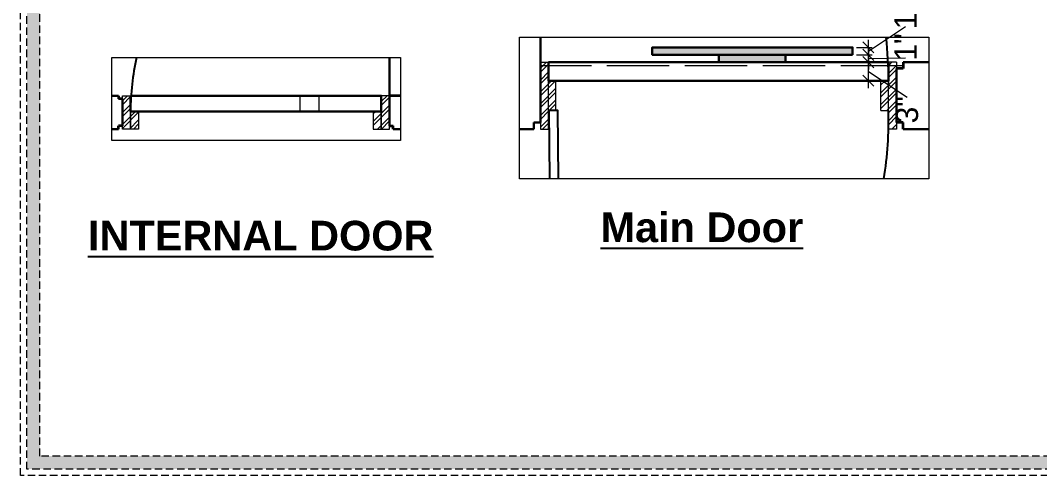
# Model space of a CAD drawing. Header units: millimetres. Extents: x 35877 to 3066687, y -650199 to -40525.
# Drawn here: x 147778.6 to 147915.9, y -180622.3 to -180561 of the extents above; entities that cross this region are included whole.
import ezdxf

# ---------------------------------------------------------------- set-up
doc = ezdxf.new("R2010")
doc.units = ezdxf.units.MM
doc.header["$MEASUREMENT"] = 0
doc.header["$PDMODE"] = 35
for name, pattern in [('ACAD_ISO02W100', [15, 12, -3]), ('DASHED', [0.75, 0.5, -0.25]), ('DASHEDX2', [1.5, 1, -0.5])]:
    doc.linetypes.add(name, pattern=pattern)
doc.layers.get('Defpoints').update_dxf_attribs({"color": 220})
for name, color, linetype, lineweight in [('A8_FURNITURE', 32, 'Continuous', 30), ('AR-Text', 250, 'Continuous', 13), ('AR-Wall', 7, 'Continuous', 35), ('COLUMN', 1, 'Continuous', 30), ('Dimension', 10, 'DASHEDX2', 20), ('doors', 36, 'Continuous', 15), ('el', 7, 'Continuous', 20), ('FIRST FLOOR ( DW_RAIL )', 7, 'Continuous', 9), ('FURNITURE', 32, 'Continuous', 9), ('furniture dimensions', 1, 'DASHED', 0), ('GROUND FLOOR', 7, 'Continuous', 9), ('GROUND FLOOR  ( PLINE )', 251, 'Continuous', 30), ('SECOND FLOOR', 7, 'Continuous', 9), ('SECOND FLOOR  ( PLINE )', 251, 'Continuous', 30), ('Text', 7, 'Continuous', 15), ('wall', 7, 'Continuous', 30)]:
    doc.layers.add(name, color=color, linetype=linetype, lineweight=lineweight)
doc.layers.add('AR ELE-5', color=134, linetype='Continuous')
doc.layers.add('hatch', color=253, linetype='Continuous', lineweight=0, transparency=0.4)
doc.styles.add('century g', font='GOTHIC.TTF')
doc.styles.get("Standard").update_dxf_attribs({"font": 'arial.ttf', "height": 6})
doc.dimstyles.new('Archana', dxfattribs={"dimtxt": 2, "dimasz": 0.75, "dimexe": 0.5, "dimexo": 0.5, "dimgap": 0, "dimtad": 0, "dimzin": 0, "dimdsep": 46, "dimlunit": 4, "dimtxsty": 'century g', "dimblk": 'OBLIQUE', "dimcen": 0, "dimdle": 1, "dimclrd": 256, "dimclre": 256, "dimclrt": 256, "dimadec": 0, "dimazin": 0, "dimtfac": 1, "dimtofl": 0, "dimtmove": 1, "dimatfit": 3, "dimfxl": 1, "dimfxlon": 1, "dimtolj": 1, "dimtzin": 0, "dimlwd": -1, "dimlwe": -1, "dimarcsym": 0})
pattern_1 = [(45, (-2550.4654, -585.2135), (-0.795495129, 0.795495129), []), (45, (-2549.935, -585.2135), (-0.795495129, 0.795495129), [])]

# ---------------------------------------------------------------- blocks, each defined once
blk = doc.blocks.new('_Oblique')
at = {"layer": 'wall', "color": 0, "lineweight": -2}
blk.add_line((-0.5, -0.5), (0.5, 0.5), dxfattribs=at)
blk = doc.blocks.new('*D345')
at = {"layer": 'Defpoints', "color": 0, "linetype": 'Continuous', "lineweight": 0, "transparency": 16777216}
for p in [(147890.61, -180566.61), (147892.82, -180566.61), (147890.61, -180569.11)]:
    blk.add_point(p, dxfattribs=at)
at = {"layer": 'furniture dimensions', "color": 5, "linetype": 'Continuous', "transparency": 16777216}
for p, q in [((147891.11, -180566.61), (147893.32, -180566.61)), ((147892.82, -180570.11), (147892.82, -180565.61)), ((147892.82, -180567.86), (147898.04, -180571.34))]:
    blk.add_line(p, q, dxfattribs=at)
at = {"layer": 'furniture dimensions', "color": 5, "linetype": 'ByBlock', "transparency": 16777216}
blk.add_line((147891.11, -180569.11), (147893.32, -180569.11), dxfattribs=at)
at = {"layer": 'furniture dimensions', "color": 5, "linetype": 'Continuous', "transparency": 16777216, "xscale": 1.5, "yscale": 1.5, "zscale": 1.5}
for p, rotation in [((147892.82, -180566.61), 90), ((147892.82, -180569.11), 270)]:
    blk.add_blockref('_Oblique', p, dxfattribs=dict(at, rotation=rotation))
at = {"layer": 'furniture dimensions', "linetype": 'Continuous', "lineweight": 0, "transparency": 16777216, "insert": (147898.04, -180573.02), "char_height": 3, "attachment_point": 5, "rotation": 90, "style": 'century g'}
blk.add_mtext('\\A1;3"', dxfattribs=at)
blk = doc.blocks.new('*D346')
at = {"layer": 'Defpoints', "color": 0, "linetype": 'Continuous', "lineweight": 0, "transparency": 16777216}
for p in [(147890.7, -180564.61), (147892.82, -180564.61), (147890.7, -180565.61)]:
    blk.add_point(p, dxfattribs=at)
at = {"layer": 'furniture dimensions', "color": 5, "linetype": 'Continuous', "transparency": 16777216}
for p, q in [((147892.82, -180565.11), (147897.82, -180561.79)), ((147892.82, -180566.61), (147892.82, -180563.61)), ((147891.2, -180564.61), (147893.32, -180564.61))]:
    blk.add_line(p, q, dxfattribs=at)
at = {"layer": 'furniture dimensions', "color": 5, "linetype": 'ByBlock', "transparency": 16777216}
blk.add_line((147891.2, -180565.61), (147893.32, -180565.61), dxfattribs=at)
at = {"layer": 'furniture dimensions', "color": 5, "linetype": 'Continuous', "transparency": 16777216, "xscale": 1.5, "yscale": 1.5, "zscale": 1.5}
for p, rotation in [((147892.82, -180564.61), 90), ((147892.82, -180565.61), 270)]:
    blk.add_blockref('_Oblique', p, dxfattribs=dict(at, rotation=rotation))
at = {"layer": 'furniture dimensions', "linetype": 'Continuous', "lineweight": 0, "transparency": 16777216, "insert": (147897.82, -180560.33), "char_height": 3, "attachment_point": 5, "rotation": 90, "style": 'century g'}
blk.add_mtext('\\A1;1"', dxfattribs=at)
blk = doc.blocks.new('*D347')
at = {"layer": 'Defpoints', "color": 0, "linetype": 'Continuous', "lineweight": 0, "transparency": 16777216}
for p in [(147890.61, -180566.61), (147890.7, -180565.61), (147892.82, -180566.61)]:
    blk.add_point(p, dxfattribs=at)
at = {"layer": 'furniture dimensions', "color": 5, "linetype": 'Continuous', "transparency": 16777216}
for p, q in [((147892.82, -180564.61), (147892.82, -180567.61)), ((147891.11, -180566.61), (147893.32, -180566.61)), ((147892.82, -180566.11), (147897.82, -180566.01))]:
    blk.add_line(p, q, dxfattribs=at)
at = {"layer": 'furniture dimensions', "color": 5, "linetype": 'ByBlock', "transparency": 16777216}
blk.add_line((147891.2, -180565.61), (147893.32, -180565.61), dxfattribs=at)
at = {"layer": 'furniture dimensions', "color": 5, "linetype": 'Continuous', "transparency": 16777216, "xscale": 1.5, "yscale": 1.5, "zscale": 1.5}
for p, rotation in [((147892.82, -180565.61), 90), ((147892.82, -180566.61), 270)]:
    blk.add_blockref('_Oblique', p, dxfattribs=dict(at, rotation=rotation))
at = {"layer": 'furniture dimensions', "linetype": 'Continuous', "lineweight": 0, "transparency": 16777216, "insert": (147897.82, -180564.55), "char_height": 3, "attachment_point": 5, "rotation": 90, "style": 'century g'}
blk.add_mtext('\\A1;1"', dxfattribs=at)

msp = doc.modelspace()

# ---------------------------------------------------------------- hatches: boundary and pattern name
at = {"layer": 'Dimension', "true_color": 0xd39e00, "transparency": 33554687}
h = msp.add_hatch(color=42, dxfattribs=at)
h.paths.add_polyline_path([(147779.43, -180444.94), (147779.43, -180621.42), (148030.16, -180621.42), (148030.16, -180444.94)])
h.paths.add_polyline_path([(147781.19, -180446.7), (148028.4, -180446.7), (148028.4, -180619.66), (147781.19, -180619.66)], flags=16)
at = {"layer": 'furniture dimensions', "linetype": 'ByBlock', "true_color": 0x939598, "transparency": 33554687}
h = msp.add_hatch(color=252, dxfattribs=at)
h.dxf.hatch_style = 1
h.paths.add_polyline_path([(147863.7, -180564.61), (147863.7, -180565.61), (147890.7, -180565.61), (147890.7, -180564.61)])
at = {"layer": 'furniture dimensions', "linetype": 'ByBlock', "true_color": 0xc7c8ca, "transparency": 33554585}
h = msp.add_hatch(color=9, dxfattribs=at)
h.dxf.hatch_style = 1
h.paths.add_polyline_path([(147872.65, -180565.61), (147872.65, -180566.61), (147881.64, -180566.61), (147881.64, -180565.61)])
at = {"layer": 'hatch', "lineweight": 0, "transparency": 33554687}
h = msp.add_hatch(dxfattribs=at)
h.set_pattern_fill('ANSI32', color=256, scale=3)
h.set_pattern_definition([(45, (-2406.18, -599.4687), (-0.795495129, 0.795495129), []), (45, (-2405.6497, -599.4687), (-0.795495129, 0.795495129), [])])
h.paths.add_polyline_path([(147848.62, -180566.61), (147849.72, -180566.61), (147849.72, -180569.81), (147849.72, -180573.61), (147849.72, -180575.61), (147848.62, -180575.61)])
h.paths.add_polyline_path([(147849.72, -180569.11), (147850.72, -180569.11), (147850.72, -180573.11), (147849.72, -180573.11)])
h = msp.add_hatch(dxfattribs=at)
h.set_pattern_fill('ANSI32', color=256, scale=3)
h.set_pattern_definition([(45, (-2404.7026, -599.4687), (-0.795495129, 0.795495129), []), (45, (-2404.1723, -599.4687), (-0.795495129, 0.795495129), [])])
h.paths.add_polyline_path([(147896.62, -180566.61), (147895.52, -180566.61), (147895.52, -180569.81), (147895.52, -180573.11), (147895.52, -180575.61), (147896.62, -180575.61)])
h.paths.add_polyline_path([(147895.52, -180569.31), (147895.52, -180569.11), (147894.52, -180569.11), (147894.52, -180573.11), (147895.52, -180573.11)])
h = msp.add_hatch(dxfattribs=at)
h.set_pattern_fill('ANSI32', color=256, scale=3)
h.set_pattern_definition(pattern_1)
h.paths.add_polyline_path([(147793.39, -180571.12), (147792.29, -180571.12), (147792.29, -180575.62), (147793.39, -180575.62), (147793.39, -180573.23)])
h.paths.add_polyline_path([(147794.49, -180573.23), (147793.39, -180573.23), (147793.39, -180575.62), (147794.49, -180575.62)])
h = msp.add_hatch(dxfattribs=at)
h.set_pattern_fill('ANSI32', color=256, scale=3)
h.set_pattern_definition(pattern_1)
h.paths.add_polyline_path([(147827.19, -180571.12), (147828.29, -180571.12), (147828.29, -180575.62), (147827.19, -180575.62), (147827.19, -180573.23)])
h.paths.add_polyline_path([(147826.09, -180573.23), (147827.19, -180573.23), (147827.19, -180575.62), (147826.09, -180575.62)])

# ---------------------------------------------------------------- linework, layer by layer
at = {"transparency": 33554687}
msp.add_lwpolyline([(147851.05, -180582.31), (147850.96, -180573.11), (147849.76, -180573.11), (147849.85, -180582.31)], dxfattribs=at)
at = {"layer": 'A8_FURNITURE', "color": 18, "linetype": 'ByBlock', "true_color": 0x000000, "transparency": 33554687}
for points in [[(147890.7, -180565.61), (147863.7, -180565.61), (147863.7, -180564.61), (147890.7, -180564.61)], [(147881.64, -180566.61), (147872.65, -180566.61), (147872.65, -180565.61), (147881.64, -180565.61)]]:
    msp.add_lwpolyline(points, close=True, dxfattribs=at)
at = {"layer": 'AR ELE-5', "linetype": 'ByBlock', "ltscale": 15, "transparency": 33554687}
for centre, radius, start, end in [((147849.83, -180568.49), 45.69, 359.22, 6.576), ((147827.26, -180573.37, -0.23), 33.87, 167.3805, 179.7671), ((147849.74, -180574.66), 45.81, 350.3922, 1.9359)]:
    msp.add_arc(centre, radius, start, end, dxfattribs=at)
at = {"layer": 'AR-Text', "ltscale": 10, "transparency": 33554687}
msp.add_lwpolyline([(147845.83, -180563.26), (147900.97, -180563.26), (147900.97, -180582.31), (147845.83, -180582.31)], close=True, dxfattribs=at)
at = {"layer": 'AR-Text', "ltscale": 10, "transparency": 33554687, "elevation": 0.13}
msp.add_lwpolyline([(147790.88, -180565.97), (147829.76, -180565.97), (147829.76, -180577.15), (147790.88, -180577.15)], close=True, dxfattribs=at)
at = {"layer": 'AR-Wall', "transparency": 33554687}
for p, q in [((147897.49, -180566.61), (147897.49, -180567.48)), ((147897.49, -180567.48), (147896.62, -180567.48)), ((147791.79, -180571.12), (147791.79, -180571.56)), ((147792.29, -180571.56), (147791.79, -180571.56)), ((147897.49, -180574.75), (147896.62, -180574.75)), ((147897.49, -180575.61), (147897.49, -180574.75)), ((147792.29, -180575.18), (147791.79, -180575.18)), ((147791.79, -180575.62), (147791.79, -180575.18)), ((147828.29, -180575.18), (147828.79, -180575.18)), ((147828.79, -180575.62), (147828.79, -180575.18))]:
    msp.add_line(p, q, dxfattribs=at)
at = {"layer": 'COLUMN', "transparency": 33554687}
for p, q in [((147847.76, -180575.61), (147847.76, -180574.75)), ((147847.76, -180574.75), (147848.62, -180574.75))]:
    msp.add_line(p, q, dxfattribs=at)
for points in [[(147848.62, -180563.26), (147848.62, -180574.75)], [(147847.76, -180575.61), (147845.83, -180575.61)]]:
    msp.add_lwpolyline(points, dxfattribs=at)
at = {"layer": 'Dimension', "color": 42, "true_color": 0xd39e00, "transparency": 33554687, "elevation": 0.12}
for points in [[(147778.55, -180444.06), (148031.04, -180444.06), (148031.04, -180622.3), (147778.55, -180622.3)], [(147779.43, -180444.94), (148030.16, -180444.94), (148030.16, -180621.42), (147779.43, -180621.42)], [(147781.19, -180446.7), (148028.4, -180446.7), (148028.4, -180619.66), (147781.19, -180619.66)]]:
    msp.add_lwpolyline(points, close=True, dxfattribs=at)
at = {"layer": 'doors', "transparency": 33554687}
msp.add_lwpolyline([(147816.19, -180573.23), (147818.81, -180573.23), (147818.81, -180571.12), (147816.19, -180571.12)], close=True, dxfattribs=at)
at = {"layer": 'el', "color": 1, "ltscale": 10, "transparency": 33554687}
for p, q in [((147848.62, -180563.26), (147848.62, -180575.61)), ((147848.62, -180566.61), (147849.72, -180566.61)), ((147848.62, -180566.61), (147848.62, -180575.61)), ((147849.72, -180575.61), (147849.72, -180566.61)), ((147896.62, -180566.61), (147895.52, -180566.61)), ((147895.52, -180566.61), (147895.52, -180569.81)), ((147896.62, -180566.61), (147896.62, -180575.61)), ((147896.62, -180572.55), (147896.62, -180567.61)), ((147850.72, -180569.11), (147849.72, -180569.11)), ((147850.72, -180573.11), (147850.72, -180569.11)), ((147894.52, -180573.11), (147894.52, -180569.11)), ((147894.52, -180569.11), (147895.52, -180569.11)), ((147895.52, -180573.11), (147895.52, -180569.31)), ((147894.52, -180573.11), (147895.52, -180573.11)), ((147895.52, -180575.61), (147895.52, -180573.11)), ((147896.62, -180572.55), (147896.62, -180575.61)), ((147896.62, -180572.55), (147896.62, -180572.55)), ((147896.62, -180572.55), (147896.62, -180572.55)), ((147848.62, -180575.61), (147849.72, -180575.61)), ((147848.62, -180575.61), (147849.72, -180575.61)), ((147896.62, -180575.61), (147895.52, -180575.61))]:
    msp.add_line(p, q, dxfattribs=at)
for points in [[(147792.29, -180571.12), (147793.39, -180571.12), (147793.39, -180575.62), (147792.29, -180575.62)], [(147828.29, -180571.12), (147827.19, -180571.12), (147827.19, -180575.62), (147828.29, -180575.62)], [(147793.39, -180573.23), (147794.49, -180573.23), (147794.49, -180575.62), (147793.39, -180575.62)], [(147827.19, -180573.23), (147826.09, -180573.23), (147826.09, -180575.62), (147827.19, -180575.62)]]:
    msp.add_lwpolyline(points, close=True, dxfattribs=at)
at = {"layer": 'FIRST FLOOR ( DW_RAIL )', "lineweight": 0, "transparency": 33554687}
msp.add_line((147849.72, -180573.11), (147850.72, -180573.11), dxfattribs=at)
at = {"layer": 'FURNITURE', "lineweight": 30, "transparency": 33554687}
msp.add_lwpolyline([(147828.29, -180565.97), (147828.29, -180571.1), (147829.76, -180571.1)], dxfattribs=at)
for points in [[(147895.52, -180566.61), (147849.72, -180566.61), (147849.72, -180569.11), (147895.52, -180569.11)], [(147793.39, -180571.12), (147827.19, -180571.12), (147827.19, -180573.23), (147793.39, -180573.23)]]:
    msp.add_lwpolyline(points, close=True, dxfattribs=at)
at = {"layer": 'GROUND FLOOR', "transparency": 33554687}
msp.add_line((147900.97, -180566.61), (147897.49, -180566.61), dxfattribs=at)
at = {"layer": 'GROUND FLOOR', "linetype": 'ACAD_ISO02W100', "ltscale": 0.7, "transparency": 33554687}
msp.add_line((147897.49, -180567.11), (147848.62, -180567.11), dxfattribs=at)
at = {"layer": 'GROUND FLOOR  ( PLINE )', "transparency": 33554687}
for points in [[(147848.62, -180574.75), (147848.62, -180563.26)], [(147897.49, -180566.61), (147900.97, -180566.61)], [(147896.62, -180574.75), (147896.62, -180574.75), (147896.62, -180567.48)], [(147845.83, -180575.61), (147847.76, -180575.61)], [(147900.97, -180575.61), (147897.49, -180575.61)]]:
    msp.add_lwpolyline(points, dxfattribs=at)
at = {"layer": 'SECOND FLOOR', "transparency": 33554687}
for p, q in [((147790.88, -180571.12), (147791.79, -180571.12)), ((147790.88, -180575.62), (147791.79, -180575.62))]:
    msp.add_line(p, q, dxfattribs=at)
at = {"layer": 'SECOND FLOOR  ( PLINE )', "transparency": 33554687}
for p, q in [((147791.79, -180571.12), (147790.88, -180571.12)), ((147792.29, -180571.12), (147792.29, -180571.12)), ((147792.29, -180571.56), (147792.29, -180575.18)), ((147828.29, -180571.12), (147828.29, -180571.12)), ((147828.29, -180571.56), (147828.29, -180575.18)), ((147790.88, -180575.62), (147791.79, -180575.62))]:
    msp.add_line(p, q, dxfattribs=at)
for points in [[(147828.29, -180575.18), (147828.29, -180571.12), (147829.76, -180571.12)], [(147829.76, -180575.62), (147828.79, -180575.62)]]:
    msp.add_lwpolyline(points, dxfattribs=at)

# ---------------------------------------------------------------- texts
at = {"layer": 'Text', "lineweight": 25, "transparency": 33554687, "char_height": 4, "attachment_point": 5}
for s, insert in [('\\A1;{\\fArial|b1|i0|c0|p34;\\L\\C1;Main Door}', (147870.38, -180588.88)), ('\\A1;{\\fArial|b1|i0|c0|p34;\\L\\C1;INTERNAL DOOR }', (147810.94, -180590))]:
    msp.add_mtext(s, dxfattribs=dict(at, insert=insert)).dxf.unprotected_set("ltscale", 0)

# ---------------------------------------------------------------- dimensions: what is measured, and where the dimension line sits
at = {"layer": 'furniture dimensions', "color": 5, "linetype": 'Continuous', "lineweight": 0, "transparency": 33554687}
for base, p1, p2, picture, middle in [((147892.82, -180564.61), (147890.7, -180565.61), (147890.7, -180564.61), '*D346', (147897.82, -180561.79)), ((147892.82, -180566.61), (147890.7, -180565.61), (147890.61, -180566.61), '*D347', (147897.82, -180566.01)), ((147892.81547036, -180566.61312698), (147890.60794119, -180569.11312698), (147890.60794119, -180566.61312698), '*D345', (147898.04184697, -180571.3352869))]:
    dim = msp.add_linear_dim(base=base, p1=p1, p2=p2, angle=90, dimstyle='Archana', override={"dimtxt": 3, "dimasz": 1.5, "dimdec": 0, "dimclrd": 5, "dimclre": 5, "dimfxl": 4}, dxfattribs=at)
    dim.commit()
    dim.dimension.update_dxf_attribs({"geometry": picture, "text_midpoint": middle, "dimtype": 160})

doc.saveas('drawing.dxf')
